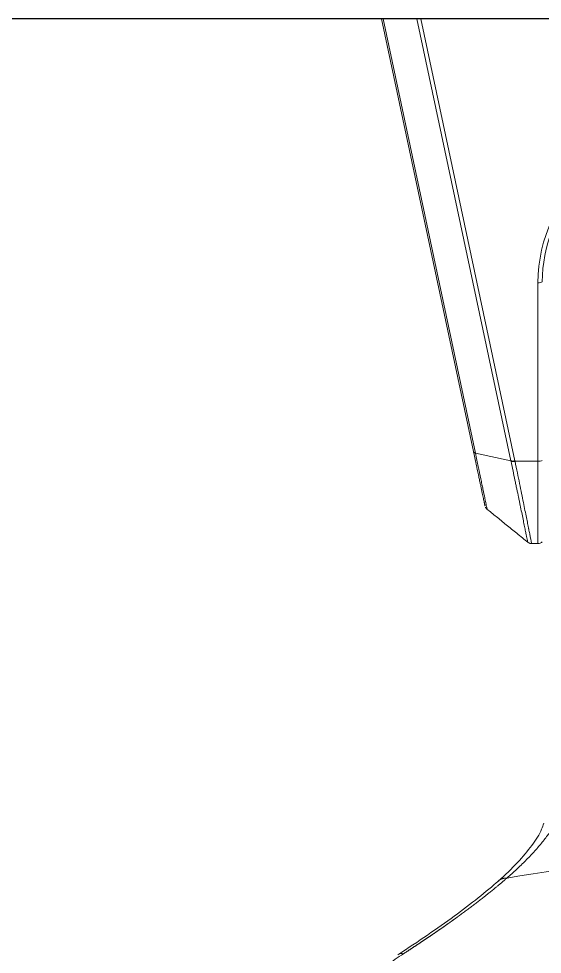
# Model space of a CAD drawing. Header units: millimetres. Extents: x 24023 to 24864, y 1163 to 1757.
# Drawn here: x 24425.9 to 24469, y 1443.7 to 1520.8 of the extents above; entities that cross this region are included whole.
import ezdxf

# ---------------------------------------------------------------- set-up
doc = ezdxf.new("R2010")
doc.units = ezdxf.units.MM
doc.layers.add('벽', color=2, linetype='Continuous')

msp = doc.modelspace()

# ---------------------------------------------------------------- linework, layer by layer
at = {"linetype": 'Continuous', "lineweight": 18}
for p, q in [((24455.764, 1520.798), (24455.898, 1520.798)), ((24463.343, 1485.14), (24455.764, 1520.798)), ((24455.898, 1520.798), (24458.685, 1520.798)), ((24458.685, 1520.798), (24459.017, 1520.798)), ((24459.017, 1520.798), (24481.368, 1520.798)), ((24466.428, 1484.37), (24463.504, 1485.012)), ((24468.124, 1477.555), (24468.657, 1477.555))]:
    msp.add_line(p, q, dxfattribs=at)
at = {"linetype": 'Continuous', "lineweight": 13}
for p, q in [((24455.898, 1520.798), (24463.504, 1485.012)), ((24466.428, 1484.37), (24458.685, 1520.798)), ((24459.017, 1520.798), (24466.759, 1484.372)), ((24468.657, 1484.339), (24468.657, 1499.046)), ((24468.657, 1484.339), (24466.766, 1484.339)), ((24468.657, 1484.339), (24468.657, 1477.555))]:
    msp.add_line(p, q, dxfattribs=at)
at = {"linetype": 'Continuous', "lineweight": 18}
msp.add_arc((24468.657, 1478.055), 0.5, 270, 315, dxfattribs=at)
at = {"linetype": 'Continuous', "lineweight": 13}
for centre, major_axis, ratio, start_param, end_param in [((24483.364, 1499.046), (-14.707, 0), 0.906308, 3.141593, 6.283185), ((24483.364, 1499.108), (14.354, 0), 0.906308, 1.824136, 3.141593), ((24468.657, 1499.258), (0.5, 0), 0.422618, 4.712389, 5.497787), ((24468.657, 1484.551), (-0.5, 0), 0.422618, 1.570796, 2.356194), ((24483.391, 1363.351), (94.49, 0), 0.932765, 1.386779, 1.754814)]:
    msp.add_ellipse(centre, major_axis=major_axis, ratio=ratio, start_param=start_param, end_param=end_param, dxfattribs=at)
at = {"linetype": 'Continuous', "lineweight": 18}
msp.add_ellipse((24457.994, 1442.46), major_axis=(-0.818, 1.257), ratio=0.513884, start_param=5.784773, end_param=6.266965, dxfattribs=at)
for points, degree, knots in [([(24464.29, 1480.683), (24464.299, 1480.642), (24464.252, 1480.861), (24464.009, 1482.006), (24463.601, 1483.927), (24463.343, 1485.14)], 2, [0, 0, 0, 0.144025, 0.42935, 0.714675, 1, 1, 1]), ([(24464.337, 1480.557), (24464.338, 1480.551), (24464.347, 1480.527), (24464.358, 1480.505), (24464.389, 1480.463), (24464.405, 1480.444), (24464.413, 1480.435), (24464.421, 1480.427), (24464.431, 1480.416), (24464.448, 1480.4), (24464.46, 1480.39), (24464.468, 1480.383)], 3, [0, 0, 0, 0, 0.206026, 0.707952, 0.819213, 0.853356, 0.867477, 0.880665, 0.90685, 0.935473, 1, 1, 1, 1]), ([(24464.449, 1480.394), (24464.703, 1480.189), (24465.227, 1479.766), (24466.055, 1479.098), (24466.939, 1478.38), (24467.532, 1477.899), (24467.836, 1477.651)], 3, [0, 0, 0, 0, 0.229522, 0.469683, 0.724556, 1, 1, 1, 1]), ([(24469.129, 1454.511), (24469.089, 1454.353), (24468.903, 1453.801), (24468.213, 1452.711), (24467.025, 1451.279), (24465.97, 1450.267), (24465.383, 1449.748)], 3, [0, 0, 0, 0, 0.124199, 0.419294, 0.711306, 1, 1, 1, 1]), ([(24457.584, 1443.765), (24457.607, 1443.78), (24457.653, 1443.81), (24457.722, 1443.855), (24457.79, 1443.899), (24457.858, 1443.943), (24457.925, 1443.987), (24457.991, 1444.03), (24458.057, 1444.073), (24458.123, 1444.116), (24458.188, 1444.158), (24458.252, 1444.201), (24458.316, 1444.243), (24458.379, 1444.284), (24458.442, 1444.326), (24458.504, 1444.367), (24458.566, 1444.407), (24458.627, 1444.448), (24458.687, 1444.488), (24458.747, 1444.528), (24458.807, 1444.567), (24458.866, 1444.606), (24458.924, 1444.645), (24458.982, 1444.684), (24459.04, 1444.722), (24459.097, 1444.76), (24459.153, 1444.798), (24459.209, 1444.835), (24459.264, 1444.873), (24459.319, 1444.909), (24459.374, 1444.946), (24459.427, 1444.982), (24459.481, 1445.018), (24459.534, 1445.054), (24459.586, 1445.089), (24459.638, 1445.125), (24459.689, 1445.159), (24459.74, 1445.194), (24459.791, 1445.228), (24459.84, 1445.262), (24459.89, 1445.296), (24459.939, 1445.329), (24459.987, 1445.362), (24460.035, 1445.395), (24460.083, 1445.428), (24460.13, 1445.46), (24460.176, 1445.492), (24460.223, 1445.523), (24460.268, 1445.555), (24460.313, 1445.586), (24460.358, 1445.617), (24460.402, 1445.647), (24460.446, 1445.677), (24460.489, 1445.707), (24460.532, 1445.737), (24460.574, 1445.766), (24460.616, 1445.795), (24460.658, 1445.824), (24460.699, 1445.853), (24460.739, 1445.881), (24460.78, 1445.909), (24460.819, 1445.937), (24460.859, 1445.964), (24460.897, 1445.991), (24460.936, 1446.018), (24460.974, 1446.045), (24461.011, 1446.071), (24461.048, 1446.097), (24461.085, 1446.123), (24461.121, 1446.148), (24461.157, 1446.174), (24461.192, 1446.199), (24461.227, 1446.223), (24461.262, 1446.248), (24461.296, 1446.272), (24461.329, 1446.295), (24461.362, 1446.319), (24461.395, 1446.342), (24461.428, 1446.365), (24461.46, 1446.388), (24461.491, 1446.411), (24461.522, 1446.433), (24461.553, 1446.455), (24461.583, 1446.476), (24461.613, 1446.498), (24461.643, 1446.519), (24461.672, 1446.54), (24461.701, 1446.56), (24461.729, 1446.581), (24461.757, 1446.601), (24461.785, 1446.62), (24461.812, 1446.64), (24461.838, 1446.659), (24461.865, 1446.678), (24461.891, 1446.697), (24461.916, 1446.715), (24461.941, 1446.733), (24461.966, 1446.751), (24461.991, 1446.769), (24462.015, 1446.786), (24462.038, 1446.803), (24462.062, 1446.82), (24462.084, 1446.837), (24462.107, 1446.853), (24462.129, 1446.869), (24462.151, 1446.885), (24462.172, 1446.9), (24462.193, 1446.916), (24462.31, 1447.001), (24462.522, 1447.156), (24462.824, 1447.379), (24463.12, 1447.601), (24463.412, 1447.822), (24463.698, 1448.041), (24463.979, 1448.259), (24464.19, 1448.425), (24464.339, 1448.544), (24464.433, 1448.618), (24464.538, 1448.701), (24464.653, 1448.794), (24464.779, 1448.895), (24464.915, 1449.005), (24465.061, 1449.124), (24465.192, 1449.231), (24465.305, 1449.324), (24465.396, 1449.4), (24465.487, 1449.475), (24465.577, 1449.551), (24465.666, 1449.626), (24465.754, 1449.701), (24465.842, 1449.776), (24465.929, 1449.851), (24466.016, 1449.925), (24466.073, 1449.975), (24466.102, 1449.999)], 3, [0, 0, 0, 0, 0.006732, 0.013423, 0.020073, 0.026682, 0.033251, 0.039778, 0.046264, 0.05271, 0.059114, 0.065478, 0.0718, 0.078082, 0.084322, 0.090522, 0.09668, 0.102798, 0.108874, 0.11491, 0.120904, 0.126858, 0.13277, 0.138642, 0.144473, 0.150262, 0.156011, 0.161719, 0.167385, 0.173011, 0.178596, 0.18414, 0.189642, 0.195104, 0.200525, 0.205905, 0.211244, 0.216542, 0.221799, 0.227015, 0.23219, 0.237324, 0.242417, 0.24747, 0.252481, 0.257451, 0.262381, 0.267269, 0.272116, 0.276923, 0.281688, 0.286413, 0.291096, 0.295739, 0.300341, 0.304901, 0.309421, 0.3139, 0.318338, 0.322735, 0.327091, 0.331406, 0.33568, 0.339913, 0.344105, 0.348257, 0.352367, 0.356436, 0.360465, 0.364452, 0.368399, 0.372304, 0.376169, 0.379993, 0.383775, 0.387517, 0.391218, 0.394878, 0.398497, 0.402075, 0.405612, 0.409109, 0.412564, 0.415978, 0.419352, 0.422684, 0.425976, 0.429227, 0.432436, 0.435605, 0.438733, 0.44182, 0.444866, 0.447871, 0.450835, 0.453759, 0.456641, 0.459483, 0.462283, 0.465043, 0.467762, 0.470439, 0.473076, 0.475672, 0.478227, 0.480741, 0.483215, 0.485647, 0.488038, 0.523969, 0.559897, 0.595823, 0.631746, 0.667666, 0.703584, 0.739499, 0.750388, 0.762819, 0.776791, 0.792304, 0.809358, 0.827954, 0.84809, 0.869768, 0.882792, 0.895816, 0.908839, 0.921863, 0.934886, 0.947909, 0.960932, 0.973955, 0.986978, 1, 1, 1, 1]), ([(24465.422, 1449.783), (24464.902, 1449.323), (24463.773, 1448.378), (24461.807, 1446.88), (24459.589, 1445.312), (24457.966, 1444.23), (24457.116, 1443.678)], 3, [0, 0, 0, 0, 0.249501, 0.499297, 0.749465, 1, 1, 1, 1])]:
    msp.add_open_spline(points, degree=degree, knots=knots, dxfattribs=at)
msp.add_rational_spline([(24463.504, 1485.012), (24463.362, 1485.05), (24463.343, 1485.14)], [0.999913056529, 0.931948008052, 1], degree=2, dxfattribs=at)
at = {"linetype": 'Continuous', "lineweight": 13}
for points, knots in [([(24463.505, 1485.012), (24463.547, 1484.807), (24463.626, 1484.426), (24463.7, 1484.075), (24463.741, 1483.878), (24463.745, 1483.856), (24463.754, 1483.812), (24463.759, 1483.791), (24463.772, 1483.725), (24463.799, 1483.596), (24463.861, 1483.299), (24463.912, 1483.055), (24463.961, 1482.821), (24463.977, 1482.744), (24464.008, 1482.594), (24464.054, 1482.373), (24464.097, 1482.166), (24464.179, 1481.771), (24464.229, 1481.535), (24464.293, 1481.226), (24464.313, 1481.13), (24464.35, 1480.955), (24464.366, 1480.875), (24464.411, 1480.662), (24464.434, 1480.554), (24464.452, 1480.464), (24464.456, 1480.448), (24464.461, 1480.421), (24464.464, 1480.41), (24464.469, 1480.385), (24464.471, 1480.377), (24464.471, 1480.377)], [0, 0, 0, 0, 0.071742, 0.143484, 0.143484, 0.152451, 0.152451, 0.161419, 0.161419, 0.179355, 0.215226, 0.286967, 0.286967, 0.322838, 0.322838, 0.358709, 0.430451, 0.430451, 0.573935, 0.573935, 0.645677, 0.645677, 0.717419, 0.717419, 0.860902, 0.860902, 0.896773, 0.896773, 0.932644, 0.932644, 1, 1, 1, 1]), ([(24466.759, 1484.372), (24466.698, 1484.362), (24466.638, 1484.356), (24466.525, 1484.356), (24466.472, 1484.361), (24466.427, 1484.37)], [0, 0, 0, 0, 0.5, 0.5, 1, 1, 1, 1]), ([(24467.813, 1477.67), (24467.813, 1477.671), (24467.81, 1477.682), (24467.804, 1477.715), (24467.8, 1477.731), (24467.793, 1477.77), (24467.788, 1477.793), (24467.761, 1477.926), (24467.728, 1478.088), (24467.663, 1478.406), (24467.639, 1478.524), (24467.586, 1478.785), (24467.557, 1478.927), (24467.463, 1479.385), (24467.392, 1479.734), (24467.273, 1480.31), (24467.232, 1480.511), (24467.167, 1480.824), (24467.145, 1480.93), (24467.101, 1481.147), (24467.078, 1481.257), (24467.008, 1481.593), (24466.96, 1481.825), (24466.886, 1482.181), (24466.848, 1482.362), (24466.81, 1482.545), (24466.784, 1482.668), (24466.771, 1482.73), (24466.707, 1483.038), (24466.604, 1483.53), (24466.494, 1484.056), (24466.435, 1484.337)], [0, 0, 0, 0, 0.061275, 0.061275, 0.09738, 0.09738, 0.133485, 0.133485, 0.277904, 0.277904, 0.350114, 0.350114, 0.422323, 0.422323, 0.566742, 0.566742, 0.638952, 0.638952, 0.675057, 0.675057, 0.711162, 0.711162, 0.783371, 0.783371, 0.819476, 0.837528, 0.837528, 0.855581, 0.855581, 0.92779, 1, 1, 1, 1]), ([(24466.766, 1484.339), (24466.834, 1484.009), (24466.899, 1483.69), (24467.023, 1483.076), (24467.083, 1482.78), (24467.197, 1482.214), (24467.252, 1481.943), (24467.356, 1481.427), (24467.405, 1481.182), (24467.499, 1480.717), (24467.543, 1480.497), (24467.627, 1480.084), (24467.666, 1479.89), (24467.739, 1479.527), (24467.773, 1479.359), (24467.82, 1479.125), (24467.843, 1479.012), (24467.867, 1478.889), (24467.879, 1478.829), (24467.885, 1478.8), (24467.888, 1478.786), (24467.889, 1478.778), (24467.89, 1478.775), (24467.89, 1478.773), (24467.891, 1478.772), (24467.891, 1478.772), (24467.891, 1478.771), (24467.891, 1478.771), (24467.921, 1478.622), (24467.975, 1478.349), (24468.039, 1478.022), (24468.087, 1477.779), (24468.118, 1477.62), (24468.13, 1477.562), (24468.131, 1477.555), (24468.131, 1477.555)], [0, 0, 0, 0, 0.074798, 0.074798, 0.149596, 0.149596, 0.224393, 0.224393, 0.299191, 0.299191, 0.373989, 0.373989, 0.448787, 0.448787, 0.523584, 0.523584, 0.560983, 0.579683, 0.589033, 0.593707, 0.596045, 0.597214, 0.597798, 0.59809, 0.598236, 0.598309, 0.598309, 0.598382, 0.598382, 0.67318, 0.747978, 0.822776, 0.897573, 0.972371, 1, 1, 1, 1])]:
    msp.add_open_spline(points, degree=3, knots=knots, dxfattribs=at)
at = {"linetype": 'Continuous', "lineweight": 18}
for points, degree in [([(24466.435, 1484.337), (24466.432, 1484.348), (24466.43, 1484.359), (24466.428, 1484.37)], 3), ([(24467.817, 1477.669), (24467.956, 1477.56), (24468.132, 1477.558)], 2), ([(24466.102, 1449.999), (24466.374, 1450.236), (24466.901, 1450.711), (24467.639, 1451.425), (24468.322, 1452.144), (24468.947, 1452.865), (24469.511, 1453.591), (24470.01, 1454.32), (24470.442, 1455.053), (24470.804, 1455.789), (24470.996, 1456.281), (24471.079, 1456.528)], 3), ([(24509.199, 1443.765), (24509.665, 1443.463), (24510.57, 1442.848), (24511.85, 1441.889), (24513.05, 1440.902), (24514.168, 1439.889), (24515.201, 1438.854), (24516.15, 1437.802), (24517.013, 1436.736), (24517.791, 1435.657), (24518.482, 1434.57), (24519.084, 1433.481), (24519.598, 1432.392), (24520.024, 1431.305), (24520.361, 1430.223), (24520.611, 1429.148), (24520.772, 1428.082), (24520.846, 1427.027), (24520.831, 1425.985), (24520.728, 1424.96), (24520.538, 1423.953), (24520.261, 1422.966), (24519.896, 1421.999), (24519.445, 1421.054), (24518.905, 1420.129), (24518.279, 1419.23), (24517.568, 1418.359), (24516.772, 1417.514), (24515.89, 1416.698), (24514.924, 1415.911), (24513.874, 1415.153), (24512.739, 1414.426), (24511.521, 1413.73), (24510.223, 1413.069), (24508.85, 1412.444), (24507.405, 1411.857), (24505.892, 1411.308), (24504.316, 1410.8), (24502.684, 1410.333), (24501.002, 1409.908), (24499.273, 1409.525), (24497.503, 1409.184), (24495.696, 1408.886), (24493.858, 1408.63), (24491.994, 1408.417), (24490.108, 1408.246), (24488.205, 1408.118), (24486.289, 1408.032), (24484.366, 1407.99), (24482.441, 1407.989), (24480.519, 1408.032), (24478.601, 1408.117), (24476.697, 1408.244), (24474.811, 1408.414), (24472.946, 1408.627), (24471.107, 1408.882), (24469.3, 1409.18), (24467.529, 1409.521), (24465.801, 1409.903), (24464.118, 1410.328), (24462.485, 1410.794), (24460.909, 1411.302), (24459.394, 1411.851), (24457.947, 1412.438), (24456.572, 1413.063), (24455.274, 1413.724), (24454.056, 1414.418), (24452.923, 1415.143), (24451.873, 1415.9), (24450.906, 1416.687), (24450.023, 1417.503), (24449.225, 1418.347), (24448.513, 1419.219), (24447.886, 1420.117), (24447.345, 1421.041), (24446.892, 1421.986), (24446.526, 1422.953), (24446.248, 1423.941), (24446.056, 1424.947), (24445.953, 1425.971), (24445.937, 1427.012), (24446.009, 1428.066), (24446.169, 1429.132), (24446.418, 1430.209), (24446.755, 1431.294), (24447.181, 1432.383), (24447.695, 1433.473), (24448.297, 1434.563), (24448.987, 1435.649), (24449.765, 1436.73), (24450.63, 1437.798), (24451.579, 1438.852), (24452.613, 1439.887), (24453.731, 1440.9), (24454.93, 1441.888), (24456.212, 1442.847), (24457.118, 1443.463), (24457.584, 1443.765)], 3)]:
    msp.add_open_spline(points, degree=degree, dxfattribs=at)
at = {"linetype": 'Continuous', "lineweight": 13}
for points, weights, degree in [([(24466.766, 1484.339), (24466.575, 1484.306), (24466.435, 1484.337)], [1, 0.932018014011, 1], 2), ([(24465.382, 1449.747), (24465.576, 1449.92), (24465.826, 1450.004), (24466.102, 1449.999)], [1.0001685024, 0.997355240812, 1.02976895866, 1.09740965595], 3)]:
    msp.add_rational_spline(points, weights, degree=degree, dxfattribs=at)
msp.add_open_spline([(24466.759, 1484.372), (24466.766, 1484.339)], degree=1, dxfattribs=at)
at = {"layer": '벽'}
msp.add_line((24531.192, 1520.798), (24074.97, 1520.798), dxfattribs=at)

doc.saveas('drawing.dxf')
